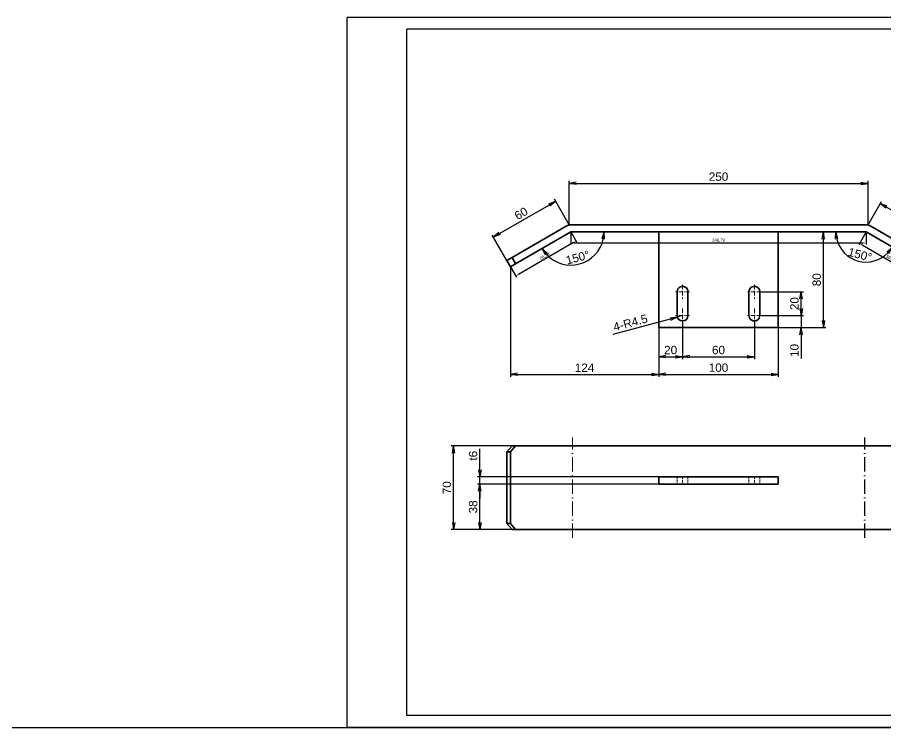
# Model space of a CAD drawing. Header units: millimetres. Extents: x -1727 to 307483, y -92648 to 6637.
# Drawn here: x 8833 to 9559, y 2062 to 2656 of the extents above; entities that cross this region are included whole.
import ezdxf

# ---------------------------------------------------------------- set-up
doc = ezdxf.new("R2010")
doc.units = ezdxf.units.MM
for name, pattern in [('CENTER-HOKUTO', [23, 20, -1, 1, -1]), ('DASHDOT', [18.5, 12, -3, 0.5, -3]), ('DASHED', [15, 12, -3]), ('HIDDEN-HOKUTO', [3.8, 2.5, -1.3])]:
    doc.linetypes.add(name, pattern=pattern)
for name, color, linetype in [('AM_7', 2, 'CENTER-HOKUTO'), ('AM_HID', 1, 'HIDDEN-HOKUTO'), ('AM_VIS', 7, 'Continuous'), ('WORD_DIM', 253, 'Continuous')]:
    doc.layers.add(name, color=color, linetype=linetype)
doc.styles.get("Standard").update_dxf_attribs({"font": 'arial.ttf'})
doc.dimstyles.new('ISO-25', dxfattribs={"dimtxt": 2.5, "dimasz": 2.5, "dimexe": 1.25, "dimexo": 0.625, "dimtad": 1, "dimtxsty": 'Standard', "dimcen": 2.5, "dimadec": 0, "dimazin": 0, "dimtfac": 1, "dimtmove": 0, "dimatfit": 3, "dimfxl": 0, "dimarcsym": 0})
doc.dimstyles.new('RS-1-2', dxfattribs={"dimscale": 2, "dimtxt": 3.5, "dimasz": 3, "dimexe": 1, "dimexo": 0, "dimgap": 1, "dimtad": 3, "dimdsep": 46, "dimtxsty": 'Standard', "dimblk1": 'OPEN', "dimblk2": 'OPEN', "dimsah": 1, "dimcen": 0, "dimclrd": 256, "dimclre": 256, "dimclrt": 3, "dimadec": 0, "dimazin": 0, "dimtfac": 1, "dimtmove": 0, "dimatfit": 3, "dimfxl": 0, "dimtolj": 1, "dimtzin": 0, "dimarcsym": 0})

# ---------------------------------------------------------------- blocks, each defined once
blk = doc.blocks.new('_OPEN')
at = {"color": 0}
for p, q in [((-1, 0.17), (0, 0)), ((-1, -0.17), (0, 0)), ((0, 0), (-1, 0))]:
    blk.add_line(p, q, dxfattribs=at)
blk = doc.blocks.new('*D160')
at = {"layer": 'DEFPOINTS', "color": 0, "linetype": 'Continuous', "transparency": 16777216}
for p in [(9544.51, 2482.36), (9606.68, 2470.04), (9596.47, 2452.36)]:
    blk.add_point(p, dxfattribs=at)
at = {"layer": 'WORD_DIM', "linetype": 'Continuous', "lineweight": -2, "transparency": 16777216}
for p, q in [((9544.51, 2482.36), (9555.72, 2501.78)), ((9559.92, 2497.04), (9601.48, 2473.04)), ((9596.47, 2452.36), (9607.68, 2471.78))]:
    blk.add_line(p, q, dxfattribs=at)
at = {"layer": 'WORD_DIM', "linetype": 'Continuous', "lineweight": -2, "transparency": 16777216, "xscale": 6, "yscale": 6, "zscale": 6}
for p, rotation in [((9554.72, 2500.04), 149.9998102892963), ((9606.68, 2470.04), 329.9998102892963)]:
    blk.add_blockref('_OPEN', p, dxfattribs=dict(at, rotation=rotation))
at = {"layer": 'WORD_DIM', "color": 3, "linetype": 'Continuous', "transparency": 16777216, "insert": (9583.49, 2489.87), "char_height": 7, "attachment_point": 5, "rotation": 329.99981}
blk.add_mtext('\\A1;60', dxfattribs=at)
blk = doc.blocks.new('*D161')
at = {"layer": 'DEFPOINTS', "color": 0, "linetype": 'Continuous', "transparency": 16777216}
for p in [(9283.29, 2501.95), (9294.58, 2482.36), (9242.55, 2452.36)]:
    blk.add_point(p, dxfattribs=at)
at = {"layer": 'WORD_DIM', "linetype": 'Continuous', "lineweight": -2, "transparency": 16777216}
for p, q in [((9236.45, 2474.94), (9278.09, 2498.95)), ((9294.58, 2482.36), (9282.29, 2503.68)), ((9242.55, 2452.36), (9230.25, 2473.68))]:
    blk.add_line(p, q, dxfattribs=at)
at = {"layer": 'WORD_DIM', "linetype": 'Continuous', "lineweight": -2, "transparency": 16777216, "xscale": 6, "yscale": 6, "zscale": 6}
for p, rotation in [((9283.29, 2501.95), 29.96324547931234), ((9231.25, 2471.95), 209.9632454793123)]:
    blk.add_blockref('_OPEN', p, dxfattribs=dict(at, rotation=rotation))
at = {"layer": 'WORD_DIM', "color": 3, "linetype": 'Continuous', "transparency": 16777216, "insert": (9254.49, 2491.78), "char_height": 7, "attachment_point": 5, "rotation": 29.96325}
blk.add_mtext('\\A1;60', dxfattribs=at)
blk = doc.blocks.new('*D156')
at = {"layer": 'DEFPOINTS', "color": 0, "linetype": 'Continuous', "transparency": 16777216}
for p in [(9544.51, 2516.97), (9294.58, 2482.36), (9544.51, 2482.36)]:
    blk.add_point(p, dxfattribs=at)
at = {"layer": 'WORD_DIM', "linetype": 'Continuous', "lineweight": -2, "transparency": 16777216}
for p, q in [((9294.58, 2482.36), (9294.58, 2518.97)), ((9300.58, 2516.97), (9538.51, 2516.97)), ((9544.51, 2482.36), (9544.51, 2518.97))]:
    blk.add_line(p, q, dxfattribs=at)
at = {"layer": 'WORD_DIM', "linetype": 'Continuous', "lineweight": -2, "transparency": 16777216, "xscale": 6, "yscale": 6, "zscale": 6, "rotation": 180}
blk.add_blockref('_OPEN', (9294.58, 2516.97), dxfattribs=at)
at = {"layer": 'WORD_DIM', "linetype": 'Continuous', "lineweight": -2, "transparency": 16777216, "xscale": 6, "yscale": 6, "zscale": 6}
blk.add_blockref('_OPEN', (9544.51, 2516.97), dxfattribs=at)
at = {"layer": 'WORD_DIM', "color": 3, "linetype": 'Continuous', "transparency": 16777216, "insert": (9419.55, 2522.54), "char_height": 7, "attachment_point": 5}
blk.add_mtext('\\A1;250', dxfattribs=at)
blk = doc.blocks.new('*D162')
at = {"layer": 'DEFPOINTS', "color": 0, "linetype": 'Continuous', "transparency": 16777216}
for p in [(9296.11, 2476.36), (9296.11, 2476.36), (9542.9, 2476.36), (9249.88, 2449.66), (9291.3, 2449.03)]:
    blk.add_point(p, dxfattribs=at)
at = {"layer": 'WORD_DIM', "linetype": 'Continuous', "lineweight": -2, "transparency": 16777216}
blk.add_arc((9296.11, 2476.36), 27.75, 222.41419, 347.5862, dxfattribs=at)
at = {"layer": 'WORD_DIM', "linetype": 'Continuous', "lineweight": -2, "transparency": 16777216, "xscale": 6, "yscale": 6, "zscale": 6}
for p, rotation in [((9323.86, 2476.36), 83.7930980088868), ((9272.08, 2462.48), 126.2072909556355)]:
    blk.add_blockref('_OPEN', p, dxfattribs=dict(at, rotation=rotation))
at = {"layer": 'WORD_DIM', "color": 3, "linetype": 'Continuous', "transparency": 16777216, "insert": (9301.85, 2454.94), "char_height": 7, "attachment_point": 5, "rotation": 15.00019}
blk.add_mtext('\\A1;150°', dxfattribs=at)
blk = doc.blocks.new('*D163')
at = {"layer": 'DEFPOINTS', "color": 0, "linetype": 'Continuous', "transparency": 16777216}
for p in [(9296.11, 2476.36), (9542.9, 2476.36), (9542.9, 2476.36), (9526.66, 2457), (9589.14, 2449.66)]:
    blk.add_point(p, dxfattribs=at)
at = {"layer": 'WORD_DIM', "linetype": 'Continuous', "lineweight": -2, "transparency": 16777216}
blk.add_arc((9542.9, 2476.36), 25.27, 193.63718, 316.36243, dxfattribs=at)
at = {"layer": 'WORD_DIM', "linetype": 'Continuous', "lineweight": -2, "transparency": 16777216, "xscale": 6, "yscale": 6, "zscale": 6}
for p, rotation in [((9517.63, 2476.36), 96.81859037077268), ((9564.78, 2463.72), 53.18102066470454)]:
    blk.add_blockref('_OPEN', p, dxfattribs=dict(at, rotation=rotation))
at = {"layer": 'WORD_DIM', "color": 3, "linetype": 'Continuous', "transparency": 16777216, "insert": (9537.8, 2457.33), "char_height": 7, "attachment_point": 5, "rotation": 344.99981}
blk.add_mtext('\\A1;150°', dxfattribs=at)
blk = doc.blocks.new('*D164')
at = {"layer": 'DEFPOINTS', "color": 0, "linetype": 'Continuous', "transparency": 16777216}
for p in [(9245.55, 2447.16), (9369.5, 2396.36), (9369.5, 2357.21)]:
    blk.add_point(p, dxfattribs=at)
at = {"layer": 'WORD_DIM', "linetype": 'Continuous', "lineweight": -2, "transparency": 16777216}
for p, q in [((9245.55, 2447.16), (9245.55, 2355.21)), ((9369.5, 2396.36), (9369.5, 2355.21)), ((9251.55, 2357.21), (9363.5, 2357.21))]:
    blk.add_line(p, q, dxfattribs=at)
at = {"layer": 'WORD_DIM', "linetype": 'Continuous', "lineweight": -2, "transparency": 16777216, "xscale": 6, "yscale": 6, "zscale": 6, "rotation": 180}
blk.add_blockref('_OPEN', (9245.55, 2357.21), dxfattribs=at)
at = {"layer": 'WORD_DIM', "linetype": 'Continuous', "lineweight": -2, "transparency": 16777216, "xscale": 6, "yscale": 6, "zscale": 6}
blk.add_blockref('_OPEN', (9369.5, 2357.21), dxfattribs=at)
at = {"layer": 'WORD_DIM', "color": 3, "linetype": 'Continuous', "transparency": 16777216, "insert": (9307.53, 2362.72), "char_height": 7, "attachment_point": 5}
blk.add_mtext('\\A1;124', dxfattribs=at)
blk = doc.blocks.new('*D165')
at = {"layer": 'DEFPOINTS', "color": 0, "linetype": 'Continuous', "transparency": 16777216}
for p in [(9369.5, 2396.36), (9469.5, 2396.36), (9469.5, 2357.21)]:
    blk.add_point(p, dxfattribs=at)
at = {"layer": 'WORD_DIM', "linetype": 'Continuous', "lineweight": -2, "transparency": 16777216}
for p, q in [((9369.5, 2396.36), (9369.5, 2355.21)), ((9469.5, 2396.36), (9469.5, 2355.21)), ((9375.5, 2357.21), (9463.5, 2357.21))]:
    blk.add_line(p, q, dxfattribs=at)
at = {"layer": 'WORD_DIM', "linetype": 'Continuous', "lineweight": -2, "transparency": 16777216, "xscale": 6, "yscale": 6, "zscale": 6, "rotation": 180}
blk.add_blockref('_OPEN', (9369.5, 2357.21), dxfattribs=at)
at = {"layer": 'WORD_DIM', "linetype": 'Continuous', "lineweight": -2, "transparency": 16777216, "xscale": 6, "yscale": 6, "zscale": 6}
blk.add_blockref('_OPEN', (9469.5, 2357.21), dxfattribs=at)
at = {"layer": 'WORD_DIM', "color": 3, "linetype": 'Continuous', "transparency": 16777216, "insert": (9419.5, 2362.78), "char_height": 7, "attachment_point": 5}
blk.add_mtext('\\A1;100', dxfattribs=at)
blk = doc.blocks.new('*D166')
at = {"layer": 'DEFPOINTS', "color": 0, "linetype": 'Continuous', "transparency": 16777216}
for p in [(9369.5, 2396.36), (9389.5, 2400.51), (9389.5, 2371.94)]:
    blk.add_point(p, dxfattribs=at)
at = {"layer": 'WORD_DIM', "linetype": 'Continuous', "lineweight": -2, "transparency": 16777216}
for p, q in [((9369.5, 2396.36), (9369.5, 2369.94)), ((9389.5, 2400.51), (9389.5, 2369.94)), ((9375.5, 2371.94), (9383.5, 2371.94))]:
    blk.add_line(p, q, dxfattribs=at)
at = {"layer": 'WORD_DIM', "linetype": 'Continuous', "lineweight": -2, "transparency": 16777216, "xscale": 6, "yscale": 6, "zscale": 6, "rotation": 180}
blk.add_blockref('_OPEN', (9369.5, 2371.94), dxfattribs=at)
at = {"layer": 'WORD_DIM', "linetype": 'Continuous', "lineweight": -2, "transparency": 16777216, "xscale": 6, "yscale": 6, "zscale": 6}
blk.add_blockref('_OPEN', (9389.5, 2371.94), dxfattribs=at)
at = {"layer": 'WORD_DIM', "color": 3, "linetype": 'Continuous', "transparency": 16777216, "insert": (9379.5, 2377.52), "char_height": 7, "attachment_point": 5}
blk.add_mtext('\\A1;20', dxfattribs=at)
blk = doc.blocks.new('*D167')
at = {"layer": 'DEFPOINTS', "color": 0, "linetype": 'Continuous', "transparency": 16777216}
for p in [(9389.5, 2400.51), (9449.5, 2400.51), (9449.5, 2371.94)]:
    blk.add_point(p, dxfattribs=at)
at = {"layer": 'WORD_DIM', "linetype": 'Continuous', "lineweight": -2, "transparency": 16777216}
for p, q in [((9389.5, 2400.51), (9389.5, 2369.94)), ((9449.5, 2400.51), (9449.5, 2369.94)), ((9395.5, 2371.94), (9443.5, 2371.94))]:
    blk.add_line(p, q, dxfattribs=at)
at = {"layer": 'WORD_DIM', "linetype": 'Continuous', "lineweight": -2, "transparency": 16777216, "xscale": 6, "yscale": 6, "zscale": 6, "rotation": 180}
blk.add_blockref('_OPEN', (9389.5, 2371.94), dxfattribs=at)
at = {"layer": 'WORD_DIM', "linetype": 'Continuous', "lineweight": -2, "transparency": 16777216, "xscale": 6, "yscale": 6, "zscale": 6}
blk.add_blockref('_OPEN', (9449.5, 2371.94), dxfattribs=at)
at = {"layer": 'WORD_DIM', "color": 3, "linetype": 'Continuous', "transparency": 16777216, "insert": (9419.5, 2377.52), "char_height": 7, "attachment_point": 5}
blk.add_mtext('\\A1;60', dxfattribs=at)
blk = doc.blocks.new('*D168')
at = {"layer": 'DEFPOINTS', "color": 0, "linetype": 'Continuous', "transparency": 16777216}
for p in [(9455.35, 2406.36), (9488.61, 2406.36), (9469.5, 2396.36)]:
    blk.add_point(p, dxfattribs=at)
at = {"layer": 'WORD_DIM', "linetype": 'Continuous', "lineweight": -2, "transparency": 16777216}
for p, q in [((9488.61, 2412.36), (9488.61, 2418.36)), ((9455.35, 2406.36), (9490.61, 2406.36)), ((9488.61, 2406.36), (9488.61, 2396.36)), ((9469.5, 2396.36), (9490.61, 2396.36)), ((9488.61, 2390.36), (9488.61, 2370.52))]:
    blk.add_line(p, q, dxfattribs=at)
at = {"layer": 'WORD_DIM', "linetype": 'Continuous', "lineweight": -2, "transparency": 16777216, "xscale": 6, "yscale": 6, "zscale": 6}
for p, rotation in [((9488.61, 2406.36), 270), ((9488.61, 2396.36), 90)]:
    blk.add_blockref('_OPEN', p, dxfattribs=dict(at, rotation=rotation))
at = {"layer": 'WORD_DIM', "color": 3, "linetype": 'Continuous', "transparency": 16777216, "insert": (9483.04, 2377.19), "char_height": 7, "attachment_point": 5, "rotation": 90}
blk.add_mtext('\\A1;10', dxfattribs=at)
blk = doc.blocks.new('*D169')
at = {"layer": 'DEFPOINTS', "color": 0, "linetype": 'Continuous', "transparency": 16777216}
for p in [(9455.35, 2426.36), (9488.61, 2426.36), (9455.35, 2406.36)]:
    blk.add_point(p, dxfattribs=at)
at = {"layer": 'WORD_DIM', "linetype": 'Continuous', "lineweight": -2, "transparency": 16777216}
for p, q in [((9455.35, 2426.36), (9490.61, 2426.36)), ((9488.61, 2412.36), (9488.61, 2420.36)), ((9455.35, 2406.36), (9490.61, 2406.36))]:
    blk.add_line(p, q, dxfattribs=at)
at = {"layer": 'WORD_DIM', "linetype": 'Continuous', "lineweight": -2, "transparency": 16777216, "xscale": 6, "yscale": 6, "zscale": 6}
for p, rotation in [((9488.61, 2426.36), 90), ((9488.61, 2406.36), 270)]:
    blk.add_blockref('_OPEN', p, dxfattribs=dict(at, rotation=rotation))
at = {"layer": 'WORD_DIM', "color": 3, "linetype": 'Continuous', "transparency": 16777216, "insert": (9483.04, 2416.36), "char_height": 7, "attachment_point": 5, "rotation": 90}
blk.add_mtext('\\A1;20', dxfattribs=at)
blk = doc.blocks.new('*D170')
at = {"layer": 'DEFPOINTS', "color": 0, "linetype": 'Continuous', "transparency": 16777216}
for p in [(9385.16, 2405.18), (9389.5, 2406.36)]:
    blk.add_point(p, dxfattribs=at)
at = {"layer": 'WORD_DIM', "linetype": 'Continuous', "lineweight": -2, "transparency": 16777216}
for p, q in [((9331.45, 2390.71), (9379.37, 2403.62)), ((9389.5, 2406.36), (9385.16, 2405.18))]:
    blk.add_line(p, q, dxfattribs=at)
at = {"layer": 'WORD_DIM', "linetype": 'Continuous', "lineweight": -2, "transparency": 16777216, "xscale": 6, "yscale": 6, "zscale": 6, "rotation": 15.08427698246946}
blk.add_blockref('_OPEN', (9385.16, 2405.18), dxfattribs=at)
at = {"layer": 'WORD_DIM', "color": 3, "linetype": 'Continuous', "transparency": 16777216, "insert": (9345.86, 2400.35), "char_height": 7, "attachment_point": 5, "rotation": 15.08428}
blk.add_mtext('\\A1;4-R4.5', dxfattribs=at)
blk = doc.blocks.new('*D171')
at = {"layer": 'DEFPOINTS', "color": 0, "linetype": 'Continuous', "transparency": 16777216}
for p in [(9198, 2297.37), (9249.88, 2297.37), (9249.88, 2227.37)]:
    blk.add_point(p, dxfattribs=at)
at = {"layer": 'WORD_DIM', "linetype": 'Continuous', "lineweight": -2, "transparency": 16777216}
for p, q in [((9249.88, 2297.37), (9196, 2297.37)), ((9198, 2233.37), (9198, 2291.37)), ((9249.88, 2227.37), (9196, 2227.37))]:
    blk.add_line(p, q, dxfattribs=at)
at = {"layer": 'WORD_DIM', "linetype": 'Continuous', "lineweight": -2, "transparency": 16777216, "xscale": 6, "yscale": 6, "zscale": 6}
for p, rotation in [((9198, 2297.37), 90), ((9198, 2227.37), 270)]:
    blk.add_blockref('_OPEN', p, dxfattribs=dict(at, rotation=rotation))
at = {"layer": 'WORD_DIM', "color": 3, "linetype": 'Continuous', "transparency": 16777216, "insert": (9192.43, 2262.37), "char_height": 7, "attachment_point": 5, "rotation": 90}
blk.add_mtext('\\A1;70', dxfattribs=at)
blk = doc.blocks.new('*D172')
at = {"layer": 'DEFPOINTS', "color": 0, "linetype": 'Continuous', "transparency": 16777216}
for p in [(9219.96, 2265.37), (9369.5, 2265.37), (9249.88, 2227.37)]:
    blk.add_point(p, dxfattribs=at)
at = {"layer": 'WORD_DIM', "linetype": 'Continuous', "lineweight": -2, "transparency": 16777216}
for p, q in [((9369.5, 2265.37), (9217.96, 2265.37)), ((9219.96, 2233.37), (9219.96, 2259.37)), ((9249.88, 2227.37), (9217.96, 2227.37))]:
    blk.add_line(p, q, dxfattribs=at)
at = {"layer": 'WORD_DIM', "linetype": 'Continuous', "lineweight": -2, "transparency": 16777216, "xscale": 6, "yscale": 6, "zscale": 6}
for p, rotation in [((9219.96, 2265.37), 90), ((9219.96, 2227.37), 270)]:
    blk.add_blockref('_OPEN', p, dxfattribs=dict(at, rotation=rotation))
at = {"layer": 'WORD_DIM', "color": 3, "linetype": 'Continuous', "transparency": 16777216, "insert": (9214.38, 2246.37), "char_height": 7, "attachment_point": 5, "rotation": 90}
blk.add_mtext('\\A1;38', dxfattribs=at)
blk = doc.blocks.new('*D173')
at = {"layer": 'DEFPOINTS', "color": 0, "linetype": 'Continuous', "transparency": 16777216}
for p in [(9219.96, 2271.37), (9369.5, 2271.37), (9369.5, 2265.37)]:
    blk.add_point(p, dxfattribs=at)
at = {"layer": 'WORD_DIM', "linetype": 'Continuous', "lineweight": -2, "transparency": 16777216}
for p, q in [((9219.96, 2277.37), (9219.96, 2294.9)), ((9369.5, 2271.37), (9217.96, 2271.37)), ((9369.5, 2265.37), (9217.96, 2265.37)), ((9219.96, 2265.37), (9219.96, 2271.37)), ((9219.96, 2259.37), (9219.96, 2253.37))]:
    blk.add_line(p, q, dxfattribs=at)
at = {"layer": 'WORD_DIM', "linetype": 'Continuous', "lineweight": -2, "transparency": 16777216, "xscale": 6, "yscale": 6, "zscale": 6}
for p, rotation in [((9219.96, 2271.37), 270), ((9219.96, 2265.37), 90)]:
    blk.add_blockref('_OPEN', p, dxfattribs=dict(at, rotation=rotation))
at = {"layer": 'WORD_DIM', "color": 3, "linetype": 'Continuous', "transparency": 16777216, "insert": (9214.38, 2289.14), "char_height": 7, "attachment_point": 5, "rotation": 90}
blk.add_mtext('\\A1;t6', dxfattribs=at)
blk = doc.blocks.new('*D175')
at = {"layer": 'DEFPOINTS', "color": 0, "linetype": 'Continuous', "transparency": 16777216}
for p in [(9483.31, 2476.36), (9507.19, 2476.36), (9469.5, 2396.36)]:
    blk.add_point(p, dxfattribs=at)
at = {"layer": 'WORD_DIM', "linetype": 'Continuous', "lineweight": -2, "transparency": 16777216}
for p, q in [((9483.31, 2476.36), (9509.19, 2476.36)), ((9507.19, 2402.36), (9507.19, 2470.36)), ((9469.5, 2396.36), (9509.19, 2396.36))]:
    blk.add_line(p, q, dxfattribs=at)
at = {"layer": 'WORD_DIM', "linetype": 'Continuous', "lineweight": -2, "transparency": 16777216, "xscale": 6, "yscale": 6, "zscale": 6}
for p, rotation in [((9507.19, 2476.36), 90), ((9507.19, 2396.36), 270)]:
    blk.add_blockref('_OPEN', p, dxfattribs=dict(at, rotation=rotation))
at = {"layer": 'WORD_DIM', "color": 3, "linetype": 'Continuous', "transparency": 16777216, "insert": (9501.62, 2436.36), "char_height": 7, "attachment_point": 5, "rotation": 90}
blk.add_mtext('\\A1;80', dxfattribs=at)
blk = doc.blocks.new('*D189')
at = {"color": 0, "lineweight": -2, "transparency": 16777216}
for p, q in [((9296.43, 2475.81), (9301.19, 2467.57)), ((9298.4, 2467.4), (9252.16, 2440.71)), ((9245.86, 2446.62), (9250.62, 2438.38))]:
    blk.add_line(p, q, dxfattribs=at)
at = {"color": 0, "transparency": 16777216}
for points in [[(9298.19, 2467.76), (9298.6, 2467.04), (9300.56, 2468.65)], [(9251.95, 2441.07), (9252.37, 2440.35), (9249.99, 2439.46)]]:
    blk.add_solid(points, dxfattribs=at)
at = {"layer": 'DEFPOINTS', "color": 0, "transparency": 16777216}
for p in [(9296.11, 2476.36), (9245.55, 2447.16), (9249.99, 2439.46)]:
    blk.add_point(p, dxfattribs=at)
at = {"color": 0, "transparency": 16777216, "insert": (9274.21, 2455.9), "char_height": 2.5, "attachment_point": 5, "rotation": 30.00038}
blk.add_mtext('58,39', dxfattribs=at)
blk = doc.blocks.new('*D190')
at = {"color": 0, "lineweight": -2, "transparency": 16777216}
for p, q in [((9296.11, 2475.73), (9296.11, 2465.83)), ((9542.9, 2475.73), (9542.9, 2465.83)), ((9298.61, 2467.08), (9540.4, 2467.08))]:
    blk.add_line(p, q, dxfattribs=at)
at = {"color": 0, "transparency": 16777216}
for points in [[(9298.61, 2467.5), (9298.61, 2466.67), (9296.11, 2467.08)], [(9540.4, 2467.5), (9540.4, 2466.67), (9542.9, 2467.08)]]:
    blk.add_solid(points, dxfattribs=at)
at = {"layer": 'DEFPOINTS', "color": 0, "transparency": 16777216}
for p in [(9296.11, 2476.36), (9542.9, 2476.36), (9542.9, 2467.08)]:
    blk.add_point(p, dxfattribs=at)
at = {"color": 0, "transparency": 16777216, "insert": (9419.51, 2469.21), "char_height": 2.5, "attachment_point": 5}
blk.add_mtext('246,79', dxfattribs=at)
blk = doc.blocks.new('*D191')
at = {"color": 0, "lineweight": -2, "transparency": 16777216}
for p, q in [((9542.59, 2475.81), (9536.71, 2465.64)), ((9539.5, 2465.47), (9585.74, 2438.78)), ((9593.16, 2446.62), (9587.28, 2436.44))]:
    blk.add_line(p, q, dxfattribs=at)
at = {"color": 0, "transparency": 16777216}
for points in [[(9539.71, 2465.83), (9539.29, 2465.11), (9537.34, 2466.72)], [(9585.95, 2439.14), (9585.53, 2438.42), (9587.91, 2437.53)]]:
    blk.add_solid(points, dxfattribs=at)
at = {"layer": 'DEFPOINTS', "color": 0, "transparency": 16777216}
for p in [(9542.9, 2476.36), (9593.47, 2447.16), (9587.91, 2437.53)]:
    blk.add_point(p, dxfattribs=at)
at = {"color": 0, "transparency": 16777216, "insert": (9563.69, 2453.97), "char_height": 2.5, "attachment_point": 5, "rotation": 329.99962}
blk.add_mtext('58,39', dxfattribs=at)

msp = doc.modelspace()

# ---------------------------------------------------------------- linework, layer by layer
at = {"color": 7, "lineweight": 35}
for p, q in [((9292.18652, 2481.01621), (9246.87597, 2454.85595)), ((9249.87597, 2449.65982), (9296.11431, 2476.35595)), ((9296.11431, 2476.35595), (9542.89935, 2476.35595)), ((9541.82714, 2482.35595), (9297.18652, 2482.35595)), ((9369.50488, 2476.35595), (9369.50488, 2396.35595)), ((9469.50488, 2476.35595), (9469.50488, 2396.35595)), ((9542.89935, 2476.35595), (9589.13769, 2449.65982)), ((9592.13769, 2454.85595), (9546.81817, 2481.02138)), ((9385.00488, 2426.35595), (9385.00488, 2406.35595)), ((9394.00488, 2426.35595), (9394.00488, 2406.35595)), ((9445.00488, 2426.35595), (9445.00488, 2406.35595)), ((9454.00488, 2426.35595), (9454.00488, 2406.35595)), ((9469.50488, 2396.35595), (9369.50488, 2396.35595)), ((9249.87597, 2297.36971), (9294.9541, 2297.36971)), ((9297.4541, 2297.36971), (9541.55957, 2297.36971)), ((9544.05957, 2297.36971), (9589.13769, 2297.36971)), ((9242.54589, 2292.36971), (9242.54589, 2232.36971)), ((9245.54589, 2292.36971), (9245.54589, 2232.36971)), ((9469.50488, 2271.36971), (9369.50488, 2271.36971)), ((9469.50488, 2265.36971), (9369.50488, 2265.36971)), ((9249.87597, 2227.36971), (9294.9541, 2227.36971)), ((9297.4541, 2227.36971), (9541.55957, 2227.36971)), ((9544.05957, 2227.36971), (9589.13769, 2227.36971))]:
    msp.add_line(p, q, dxfattribs=at)
at = {"color": 7, "lineweight": 35, "ltscale": 0.124999}
for p, q in [((9242.54589, 2452.35595), (9246.87597, 2454.85595)), ((9245.54589, 2447.15982), (9249.87597, 2449.65982))]:
    msp.add_line(p, q, dxfattribs=at)
at = {"color": 7, "lineweight": 35, "ltscale": 0.15}
for p, q in [((9246.87597, 2454.85595), (9249.87597, 2449.65982)), ((9242.54589, 2452.35595), (9245.54589, 2447.15982)), ((9369.50488, 2271.36971), (9369.50488, 2265.36971)), ((9469.50488, 2265.36971), (9469.50488, 2271.36971))]:
    msp.add_line(p, q, dxfattribs=at)
at = {"color": 7, "lineweight": 35, "ltscale": 0.165359}
for p, q in [((9242.54589, 2292.36971), (9246.87597, 2297.36971)), ((9245.54589, 2292.36971), (9249.87597, 2297.36971)), ((9246.87597, 2227.36971), (9242.54589, 2232.36971)), ((9245.54589, 2232.36971), (9249.87597, 2227.36971))]:
    msp.add_line(p, q, dxfattribs=at)
at = {"color": 7, "lineweight": 35, "ltscale": 0.075}
for p, q in [((9246.87597, 2297.36971), (9249.87597, 2297.36971)), ((9242.54589, 2292.36971), (9245.54589, 2292.36971)), ((9242.54589, 2232.36971), (9245.54589, 2232.36971)), ((9246.87597, 2227.36971), (9249.87597, 2227.36971))]:
    msp.add_line(p, q, dxfattribs=at)
at = {"color": 7, "lineweight": 35, "ltscale": 0.0625}
for p, q in [((9294.9541, 2297.36971), (9297.4541, 2297.36971)), ((9544.05957, 2297.36971), (9541.55957, 2297.36971)), ((9297.4541, 2227.36971), (9294.9541, 2227.36971)), ((9544.05957, 2227.36971), (9541.55957, 2227.36971))]:
    msp.add_line(p, q, dxfattribs=at)
msp.add_line((948.78877, 2061.71112), (37575.47155, 2061.71112))
at = {"color": 7, "lineweight": 35}
for centre, radius, start, end in [((9297.18652, 2472.35595), 10, 90.0000025, 120.00000334), ((9297.4541, 2471.35595), 5, 90.0000025, 120.00000334), ((9541.55957, 2471.35595), 5, 60.00000167, 90.0000025), ((9541.82714, 2472.35595), 10, 60.00000167, 90.0000025), ((9389.50488, 2426.35595), 4.5, 0, 180.00000501), ((9449.50488, 2426.35595), 4.5, 0, 179.99999499), ((9389.50488, 2406.35595), 4.5, 180.00000501, 0), ((9449.50488, 2406.35595), 4.5, 179.99999499, 0)]:
    msp.add_arc(centre, radius, start, end, dxfattribs=at)
at = {"layer": 'AM_7', "color": 2, "linetype": 'DASHDOT', "lineweight": 13, "ltscale": 0.2925}
for p, q in [((9389.50488, 2432.20596), (9389.50488, 2420.50595)), ((9449.50488, 2432.20596), (9449.50488, 2420.50595)), ((9389.50488, 2412.20596), (9389.50488, 2400.50595)), ((9449.50488, 2412.20596), (9449.50488, 2400.50595))]:
    msp.add_line(p, q, dxfattribs=at)
at = {"layer": 'AM_7', "color": 2, "linetype": 'DASHDOT', "lineweight": 13, "ltscale": 0.292529}
for p, q in [((9395.35449, 2426.35595), (9383.65332, 2426.35595)), ((9455.35449, 2426.35595), (9443.65332, 2426.35595)), ((9395.35449, 2406.35595), (9383.65332, 2406.35595)), ((9455.35449, 2406.35595), (9443.65332, 2406.35595))]:
    msp.add_line(p, q, dxfattribs=at)
at = {"layer": 'AM_7', "color": 2, "linetype": 'DASHDOT', "lineweight": 13}
for p, q in [((9297.4541, 2220.36971), (9297.4541, 2304.36971)), ((9541.55957, 2220.36971), (9541.55957, 2304.36971)), ((9541.82714, 2220.36971), (9541.82714, 2304.36971))]:
    msp.add_line(p, q, dxfattribs=at)
at = {"layer": 'AM_7', "color": 2, "linetype": 'DASHDOT', "lineweight": 13, "ltscale": 0.180015}
for p, q in [((9389.50488, 2271.96976), (9389.50488, 2264.76917)), ((9449.50488, 2271.96976), (9449.50488, 2264.76917))]:
    msp.add_line(p, q, dxfattribs=at)
at = {"layer": 'AM_HID', "color": 1, "linetype": 'DASHED', "lineweight": 13, "ltscale": 0.15}
for p, q in [((9246.87597, 2454.85595), (9249.87597, 2449.65982)), ((9385.00488, 2271.36971), (9385.00488, 2265.36971)), ((9394.00488, 2271.36971), (9394.00488, 2265.36971)), ((9445.00488, 2271.36971), (9445.00488, 2265.36971)), ((9454.00488, 2271.36971), (9454.00488, 2265.36971))]:
    msp.add_line(p, q, dxfattribs=at)
at = {"layer": 'AM_VIS', "linetype": 'Continuous'}
for p, q in [((9939.02432, 2645.80459), (9159.02432, 2645.80459)), ((9159.02432, 2071.80459), (9159.02432, 2645.80459)), ((9939.02432, 2071.80459), (9159.02432, 2071.80459))]:
    msp.add_line(p, q, dxfattribs=at)
at = {"layer": 'WORD_DIM', "linetype": 'Continuous'}
for p, q in [((9109.02432, 2061.80459), (9109.02432, 2655.80459)), ((9949.02432, 2655.80459), (9109.02432, 2655.80459)), ((9292.18652, 2481.01621), (9294.58448, 2482.35595)), ((9297.18652, 2482.35595), (9294.58448, 2482.35595)), ((9541.82714, 2482.35595), (9544.50664, 2482.35595)), ((9544.50664, 2482.35595), (9546.82714, 2481.01621)), ((9949.02432, 2061.80459), (9109.02432, 2061.80459))]:
    msp.add_line(p, q, dxfattribs=at)

# ---------------------------------------------------------------- dimensions: what is measured, and where the dimension line sits
for p1, p2, distance, picture, middle in [((9296.11431, 2476.35595), (9245.54589, 2447.15982), 8.8935, '*D189', (9274.2132, 2455.89829)), ((9296.11431, 2476.35595), (9542.89935, 2476.35595), -9.27282, '*D190', (9419.50683, 2469.21052)), ((9542.89935, 2476.35595), (9593.46777, 2447.15982), -11.12345, '*D191', (9563.68547, 2453.9671))]:
    dim = msp.add_aligned_dim(p1=p1, p2=p2, distance=distance, dimstyle='ISO-25', override={"dimarcsym": 2})
    dim.commit()
    dim.dimension.update_dxf_attribs({"geometry": picture, "text_midpoint": middle})
for base, p1, p2, picture, middle in [((9544.50664, 2516.97056), (9294.58448, 2482.35595), (9544.50664, 2482.35595), '*D156', (9419.54556, 2522.54458)), ((9369.50488, 2357.2063), (9245.54589, 2447.15982), (9369.50488, 2396.35595), '*D164', (9307.52539, 2362.72063))]:
    dim = msp.add_linear_dim(base=base, p1=p1, p2=p2, dimstyle='RS-1-2', override={"dimdec": 0}, dxfattribs=at)
    dim.commit()
    dim.dimension.update_dxf_attribs({"geometry": picture, "text_midpoint": middle})
dim = msp.add_aligned_dim(p1=(9242.54589, 2452.35595), p2=(9294.58448, 2482.35595), distance=22.61433, dimstyle='RS-1-2', override={"dimdec": 0}, dxfattribs=at)
dim.commit()
dim.dimension.update_dxf_attribs({"geometry": '*D161', "text_midpoint": (9254.48668, 2491.77681)})
dim = msp.add_aligned_dim(p1=(9544.50664, 2482.35595), p2=(9596.46777, 2452.35595), distance=20.42443, dimstyle='RS-1-2', dxfattribs=at)
dim.commit()
dim.dimension.update_dxf_attribs({"geometry": '*D160', "text_midpoint": (9583.4865, 2489.87122)})
for base, line1, line2, picture, middle in [((9291.29619, 2449.0303), ((9296.11431, 2476.35595), (9542.89935, 2476.35595)), ((9249.87597, 2449.65982), (9296.11431, 2476.35595)), '*D162', (9301.85322, 2454.93834)), ((9526.6572, 2456.9994), ((9542.89935, 2476.35595), (9589.13769, 2449.65982)), ((9296.11431, 2476.35595), (9542.89935, 2476.35595)), '*D163', (9537.80205, 2457.33281))]:
    dim = msp.add_angular_dim_2l(base=base, line1=line1, line2=line2, dimstyle='RS-1-2', dxfattribs=at)
    dim.commit()
    dim.dimension.update_dxf_attribs({"geometry": picture, "text_midpoint": middle})
for base, p1, p2, picture, middle in [((9507.19389, 2476.35595), (9469.50488, 2396.35595), (9483.30842, 2476.35595), '*D175', (9501.61988, 2436.35595)), ((9488.61339, 2426.35595), (9455.35449, 2406.35595), (9455.35449, 2426.35595), '*D169', (9483.03938, 2416.35595)), ((9198.00424, 2297.36971), (9249.87597, 2227.36971), (9249.87597, 2297.36971), '*D171', (9192.43023, 2262.36971)), ((9219.95711, 2265.36971), (9249.87597, 2227.36971), (9369.50488, 2265.36971), '*D172', (9214.38071, 2246.36971))]:
    dim = msp.add_linear_dim(base=base, p1=p1, p2=p2, angle=90, dimstyle='RS-1-2', dxfattribs=at)
    dim.commit()
    dim.dimension.update_dxf_attribs({"geometry": picture, "text_midpoint": middle})
dim = msp.add_linear_dim(base=(9488.61339, 2406.35595), p1=(9469.50488, 2396.35595), p2=(9455.35449, 2406.35595), angle=90, dimstyle='RS-1-2', dxfattribs=at)
dim.commit()
dim.dimension.update_dxf_attribs({"geometry": '*D168', "text_midpoint": (9488.61339, 2377.18929), "dimtype": 160})
dim = msp.add_radius_dim(center=(9389.50488, 2406.35595), mpoint=(9385.15993, 2405.18488), text='4-<>', dimstyle='RS-1-2', dxfattribs=at)
dim.commit()
dim.dimension.update_dxf_attribs({"geometry": '*D170', "text_midpoint": (9347.30317, 2394.98148), "dimtype": 164})
for base, p1, p2, picture, middle in [((9389.50488, 2371.94111), (9369.50488, 2396.35595), (9389.50488, 2400.50595), '*D166', (9379.50488, 2377.51512)), ((9469.50488, 2357.2063), (9369.50488, 2396.35595), (9469.50488, 2396.35595), '*D165', (9419.50488, 2362.78032)), ((9449.50488, 2371.94111), (9389.50488, 2400.50595), (9449.50488, 2400.50595), '*D167', (9419.50488, 2377.51512))]:
    dim = msp.add_linear_dim(base=base, p1=p1, p2=p2, dimstyle='RS-1-2', dxfattribs=at)
    dim.commit()
    dim.dimension.update_dxf_attribs({"geometry": picture, "text_midpoint": middle})
dim = msp.add_linear_dim(base=(9219.95711, 2271.36971), p1=(9369.50488, 2265.36971), p2=(9369.50488, 2271.36971), angle=90, text='t<>', dimstyle='RS-1-2', dxfattribs=at)
dim.commit()
dim.dimension.update_dxf_attribs({"geometry": '*D173', "text_midpoint": (9214.3831, 2289.1371)})

doc.saveas('drawing.dxf')
